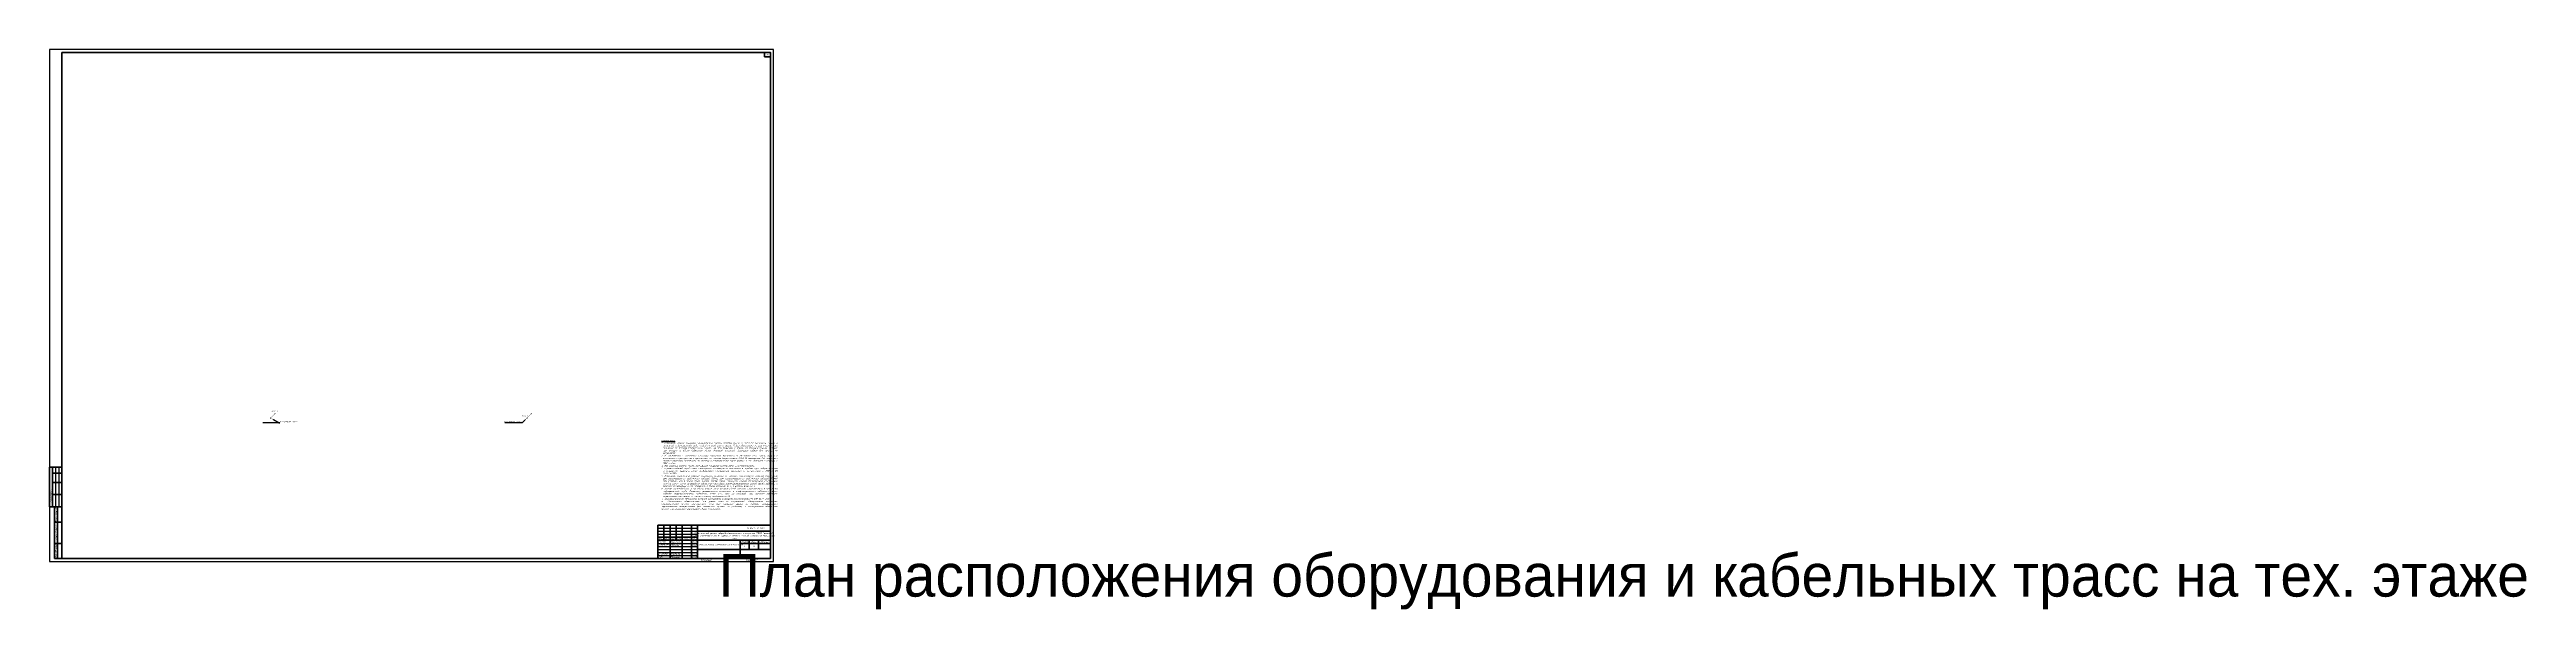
# Paper-space layout '14 Оборудование в запотолочном пространстве на 2 этаже' of a CAD drawing. Extents: x 0 to 4068, y -79 to 841.
# The model-space entities are those that its viewports show. They can reach past a viewport. Long polylines and large blocks are cut down to what shows.
import ezdxf
from ezdxf import colors
from ezdxf.entities.mleader import LeaderData, LeaderLine
from ezdxf.enums import TextEntityAlignment as Align
from ezdxf.math import Vec2, Vec3

# ---------------------------------------------------------------- set-up
doc = ezdxf.new("R2018")
doc.units = 0
doc.header["$LTSCALE"] = 100
doc.layers.get('Defpoints').update_dxf_attribs({"color": 42})
doc.layers.add('1', color=7, linetype='Continuous')
doc.layers.add('АП_АСУ_ОсновнаяТолстая', color=7, linetype='Continuous', lineweight=30)
doc.layers.add('Кабельные стояки', color=7, linetype='Continuous', lineweight=25)
doc.styles.add('ISOCPEUR', font='isocpeui.ttf', dxfattribs={"height": 250})
doc.styles.get("Standard").update_dxf_attribs({"font": 'arial.ttf'})

# ---------------------------------------------------------------- blocks, each defined once
blk = doc.blocks.new('*U75')
at = {"linetype": 'Continuous', "lineweight": 25}
for p, q in [((1189, 841), (0, 841)), ((0, 841), (0, 0)), ((1189, 0), (1189, 841)), ((10, 155), (10, 90)), ((15, 155), (15, 90)), ((999, 55), (1064, 55)), ((999, 50), (1064, 50)), ((999, 45), (1064, 45)), ((0, 0), (1189, 0)), ((999, 30), (1064, 30)), ((999, 25), (1064, 25)), ((999, 20), (1064, 20)), ((999, 15), (1064, 15)), ((999, 10), (1064, 10))]:
    blk.add_line(p, q, dxfattribs=at)
at = {"linetype": 'Continuous', "lineweight": 60}
for p, q in [((1184, 836), (20, 836)), ((20, 836), (20, 5)), ((1184, 5), (1184, 836)), ((20, 155), (0, 155)), ((0, 155), (0, 90)), ((5, 155), (5, 90)), ((20, 145), (5, 145)), ((20, 130), (5, 130)), ((20, 90), (0, 90)), ((20, 110), (5, 110)), ((8, 90), (8, 5)), ((13, 90), (13, 5)), ((8, 65), (20, 65)), ((999, 60), (1184, 60)), ((999, 5), (999, 60)), ((1009, 60), (1009, 35)), ((1019, 60), (1019, 5)), ((1029, 60), (1029, 35)), ((1039, 60), (1039, 5)), ((1054, 60), (1054, 5)), ((1064, 5), (1064, 60)), ((1064, 50), (1184, 50)), ((1184, 5), (1184, 60)), ((8, 30), (20, 30)), ((8, 5), (20, 5)), ((20, 5), (1184, 5)), ((999, 40), (1064, 40)), ((999, 35), (1184, 35)), ((1064, 20), (1184, 20)), ((1134, 35), (1134, 5)), ((1134, 30), (1184, 30)), ((1149, 35), (1149, 20)), ((1164, 35), (1164, 20))]:
    blk.add_line(p, q, dxfattribs=at)
at = {"linetype": 'Continuous', "lineweight": 40}
blk.add_line((1134, 5), (1134, 35), dxfattribs=at)
at = {"lineweight": 60}
blk.add_lwpolyline([(1174, 829), (1184, 829), (1184, 836), (1174, 836)], close=True, dxfattribs=at)
at = {"linetype": 'Continuous', "char_height": 2.5, "attachment_point": 5, "rotation": 90, "style": 'ISOCPEUR'}
for s, insert, width in [('Согласовано', (2.5, 107.5), 35), ('Взам. инв. №', (10.5, 77.5), 25), ('Подп. и дата', (10.5, 47.5), 35), ('Инв. № подл.', (10.5, 17.5), 25)]:
    blk.add_mtext(s, dxfattribs=dict(at, insert=insert, width=width))
at = {"linetype": 'Continuous', "char_height": 2.5, "style": 'ISOCPEUR'}
for s, insert, width, attachment_point in [('Капитальный ремонт общеобразовательного учреждения (ГБОУ "Школа № 429"), расположенного по адресу: г. Москва, 5-ая ул. Соколиной горы д.14 1 этап', (1124, 42.5), 120, 5), ('16-25//Г-Р-СОТС', (1174, 55), 110, 6), ('Разраб.', (1000, 32.5), 19, 4), ('Проверил', (1000, 27.5), 19, 4), ('Н. контр.', (1000, 12.5), 19, 4), ('ГИП', (1000, 7.5), 19, 4), ('Сошников', (1020, 32.5), 19, 4), ('Поляков', (1020, 27.5), 19, 4), ('Воробьев', (1020, 12.5), 19, 4), ('Мурашов', (1020, 7.5), 19, 4), ('06.26', (1055.3, 32.5), 10, 4), ('06.26', (1055.3, 27.5), 10, 4), ('06.26', (1055.3, 12.5), 10, 4), ('06.26', (1055.3, 7.4), 10, 4), ('Копировал', (1078.5, 2.5), 25, 5), ('Р', (1141.5, 25), 15, 5), ('Формат', (1149.5, 2.5), 16, 5)]:
    blk.add_mtext(s, dxfattribs=dict(at, insert=insert, width=width, attachment_point=attachment_point))
at = {"char_height": 2.5, "attachment_point": 5, "style": 'ISOCPEUR'}
for s, insert, width in [('Изм.', (1004, 37.5), 10), ('Кол.уч', (1014, 37.5), 10), ('Лист', (1024, 37.5), 10), ('№док', (1034, 37.5), 10), ('Подп.', (1046.5, 37.5), 15), ('Дата', (1059, 37.5), 10), ('Стадия', (1141.5, 32.5), 15), ('Лист', (1156.5, 32.5), 15), ('Листов', (1174, 32.5), 20)]:
    blk.add_mtext(s, dxfattribs=dict(at, insert=insert, width=width))
at = {"linetype": 'Continuous', "insert": (1099, 27.5), "char_height": 2.5, "width": 70, "attachment_point": 5, "line_spacing_factor": 0.8, "style": 'ISOCPEUR'}
blk.add_mtext('Система охранной тревожной сигнализации', dxfattribs=at)
at = {"style": 'ISOCPEUR'}
for tag, p in [('Сквозная_нумерация', (1179, 832.5)), ('Форма3_номер_листа', (1156.5, 25)), ('Форма3_количество_листов', (1174, 25))]:
    blk.add_attdef(tag, text='', height=2.5, dxfattribs=at).set_placement(p, align=Align.MIDDLE_CENTER)
blk.add_attdef('Форма3_дополнительный_шифр', text='', height=2.5, dxfattribs=at).set_placement((1174, 55), align=Align.MIDDLE_LEFT)
at = {"lineweight": 30, "flags": 104}
blk.add_attdef('Форма3_наименование_чертежа', text='', height=2.5, dxfattribs=at).set_placement((1099, 12.5), align=Align.MIDDLE_CENTER)
at = {"style": 'ISOCPEUR', "flags": 8}
blk.add_attdef('Формат', (1157.5, 1.5), '', height=2.5, dxfattribs=at)
blk = doc.blocks.new('*U64')
blk.add_hatch(color=256).paths.add_polyline_path([(-0.7, -0.7, 1), (0.7, 0.7, 1)])
at = {"const_width": 0.5}
blk.add_lwpolyline([(0.5, 0.5), (6.4, 6.4)], dxfattribs=at)
blk.add_lwpolyline([(8.5, 8.5, 0, 1.5, 0), (6.4, 6.4, 2, 2, 0)], format="xyseb")

msp = doc.modelspace()

# ---------------------------------------------------------------- block references
at = {"layer": 'Кабельные стояки', "color": 5, "xscale": 100, "yscale": 100, "zscale": 100}
for p in [(263617, 709590), (305727, 709590)]:
    msp.add_blockref('*U64', p, dxfattribs=at)

# ---------------------------------------------------------------- texts
at = {"color": 7, "lineweight": 30, "ltscale": 100, "char_height": 250, "width": 1074.44, "attachment_point": 1, "style": 'ISOCPEUR'}
for insert in [(263763, 710871), (304850, 710060)]:
    msp.add_mtext('{\\C256;АЛС 4}', dxfattribs=dict(at, insert=insert))

# ---------------------------------------------------------------- leaders
at = {"layer": 'АП_АСУ_ОсновнаяТолстая'}
ml = msp.add_multileader_mtext('Standard', dxfattribs=at)
ml.set_content('на Кровлю АЛС4', color=256, style='ISOCPEUR')
ml.set_leader_properties()
ml.build(insert=Vec2(0, 0))
ml.multileader.update_dxf_attribs({"text_left_attachment_type": 6, "text_right_attachment_type": 6, "dogleg_length": 100, "arrow_head_size": 400})
ctx = ml.context
ctx.base_point, ctx.char_height, ctx.arrow_head_size, ctx.landing_gap_size, ctx.plane_origin = Vec3(265113, 708798, 0), 250, 400, 0, Vec3(274370, 698638, 0)
ctx.left_attachment, ctx.right_attachment = 6, 6
notes = []
notes.append((ctx, [(1, (1, 1, 0), (265013, 708798, 0), (1, 0), 100, [(0, [(263725, 709534, 0)], 0, [])])]))
ctx.mtext.insert, ctx.mtext.width, ctx.mtext.flow_direction = Vec3(265113, 709123, 0), 4570.65, 5
ml = msp.add_multileader_mtext('Standard', dxfattribs=at)
ml.set_content('на Кровлю АЛС4', color=256, style='ISOCPEUR')
ml.set_leader_properties()
ml.build(insert=Vec2(0, 0))
ml.multileader.update_dxf_attribs({"text_left_attachment_type": 6, "text_right_attachment_type": 6, "dogleg_length": 100, "arrow_head_size": 400})
ctx = ml.context
ctx.base_point, ctx.char_height, ctx.arrow_head_size, ctx.landing_gap_size, ctx.plane_origin = Vec3(302141, 708798, 0), 250, 400, 0, Vec3(311538, 698638, 0)
ctx.left_attachment, ctx.right_attachment, ctx.text_align_type = 6, 6, 2
notes.append((ctx, [(0, (1, 1, 0), (304918, 708798, 0), (-1, 0), 100, [(0, [(305667, 709534, 0)], 0, [])])]))
ctx.mtext.insert, ctx.mtext.width, ctx.mtext.alignment, ctx.mtext.flow_direction = Vec3(304818, 709123, 0), 4570.65, 3, 5
for ctx, leaders in notes:
    for number, flags, end, landing, length, lines in leaders:
        leader = LeaderData()
        leader.index, (leader.has_last_leader_line, leader.has_dogleg_vector, leader.attachment_direction) = number, flags
        leader.last_leader_point, leader.dogleg_vector, leader.dogleg_length = Vec3(end), Vec3(landing), length
        for number, points, colour, breaks in lines:
            line = LeaderLine()
            line.index, line.vertices, line.color, line.breaks = number, Vec3.list(points), colors.encode_raw_color(colour), breaks
            leader.lines.append(line)
        ctx.leaders.append(leader)

psp = doc.layouts.new('14 Оборудование в запотолочном пространстве на 2 этаже')

# ---------------------------------------------------------------- block references
ref = psp.add_blockref('*U75', (0, 0))
ref.add_attrib('Формат', 'А0', (1157.5, 1.5), dxfattribs={"height": 2.5, "style": 'ISOCPEUR'})
ref.add_attrib('Форма3_номер_листа', '10', dxfattribs={"height": 2.5, "style": 'ISOCPEUR'}).set_placement((1156.5, 25), align=Align.MIDDLE_CENTER)
lines = psp.add_mtext('План расположения оборудования и кабельных трасс на тех. этаже', dxfattribs={"insert": (1099, 12.5), "char_height": 70, "attachment_point": 1})
ref.add_attrib('Форма3_наименование_чертежа', '', (1099, 12.5), dxfattribs={"flags": 104}).embed_mtext(lines)
ref.add_attrib('Сквозная_нумерация', '26', dxfattribs={"height": 2.5, "style": 'ISOCPEUR'}).set_placement((1179, 832.5), align=Align.MIDDLE_CENTER)

# ---------------------------------------------------------------- texts
at = {"layer": '1', "color": 7, "insert": (1004.8, 200.3), "char_height": 2.5, "width": 171.007, "attachment_point": 1, "style": 'ISOCPEUR'}
psp.add_mtext('\\pxqj;{\\LПримечание:\\P\\pi-1,l1,t2;\\l\\C0;1.^IПрокладку линии охранной сигнализации (кабель КПВЭВнг(А)-LSLTx 1х2х0,75) выполнять только в негорючей гофрированной трубе (гофре) по всей длине трассы. Гофра обязательна на всех участках: при прокладке по потолку (открыто или скрыто), на всех подъемах и опусках по стенам/колоннам, а также при укладке в общие кабельные лотки. Никакой открытой прокладки кабеля без защиты не допускается.\\P2.^IВ помещениях с подвесным потолком прокладку выполнить в негорючих ПВХ трубах скрыто в запотолочном пространстве с креплением на клипсах (через каждые 0.5м). В помещениях без подвесного потолка прокладку выполнить по потолку в гофрированной трубе (гофре), в тех. подполье - открыто в ПВХ трубах.\\P3.^IВсе изделия должны иметь сертификат пожарной безопасности и соответствовать..\\P4.^IПроходы кабелей через стены, перегородки и перекрытия выполнить в отрезках труб. Зазоры в трубах и отверстиях заделать легко пробиваемым несгораемым раствором в соответствии с ПУЭ и СП 76.13330.2016.\\P5.^IПрокладку слаботочных кабелей выполнить отдельно от силовых электрических кабелей (расстояние для экранированных слаботочных кабелей 100мм, для неэкранированных слаботочных кабелей 500мм) при условии: что в одной трубе, рукаве, коробе, пучке, замкнутом канале строительной конструкции или на одном лотке запрещается совместная прокладка взаиморезервируемых цепей, цепей рабочего и аварийного эвакуационного освещения, а также цепей до 42 В с цепями выше 42 В.\\P6.^IЛинии сигнализации, в частности кабель типа КСПВПнг(А)-HF 2х2х0,80, прокладывать в негорючей гофрированной трубе. Прокладку рекомендуется выполнять в унифицированных кабельных лотках системы структурированных кабельных сетей (СКС) при их наличии. При монтаже соблюдать нормативные расстояния от силовых линий, указанные в п.5.\\P7.^IЭлектроснабжение источников питания учитывается в разделе электроснабжения 488-24-Р-ЭОМ.\\P}8.^IМагнитными извещателями (все двери, окна на открывание), извещателями охранными поверхностными оптико{\\H0.91667x; \\H1.09091x;электронного типа (все наружные двери на пролом), извещателями акустическими поверхностями (все стеклянные проемы на разбитие\\C0;), }- извещателями объемными оптико-электронными (внутренний объем помещений){\\C0;.}', dxfattribs=at)

# ---------------------------------------------------------------- viewports
at = {"layer": 'Defpoints', "color": 2}
psp.add_viewport(center=(602, 420.5), size=(1164, 831), view_center_point=(287513.4, 728064.6), view_height=83100.002, dxfattribs=at)

doc.saveas('drawing.dxf')
